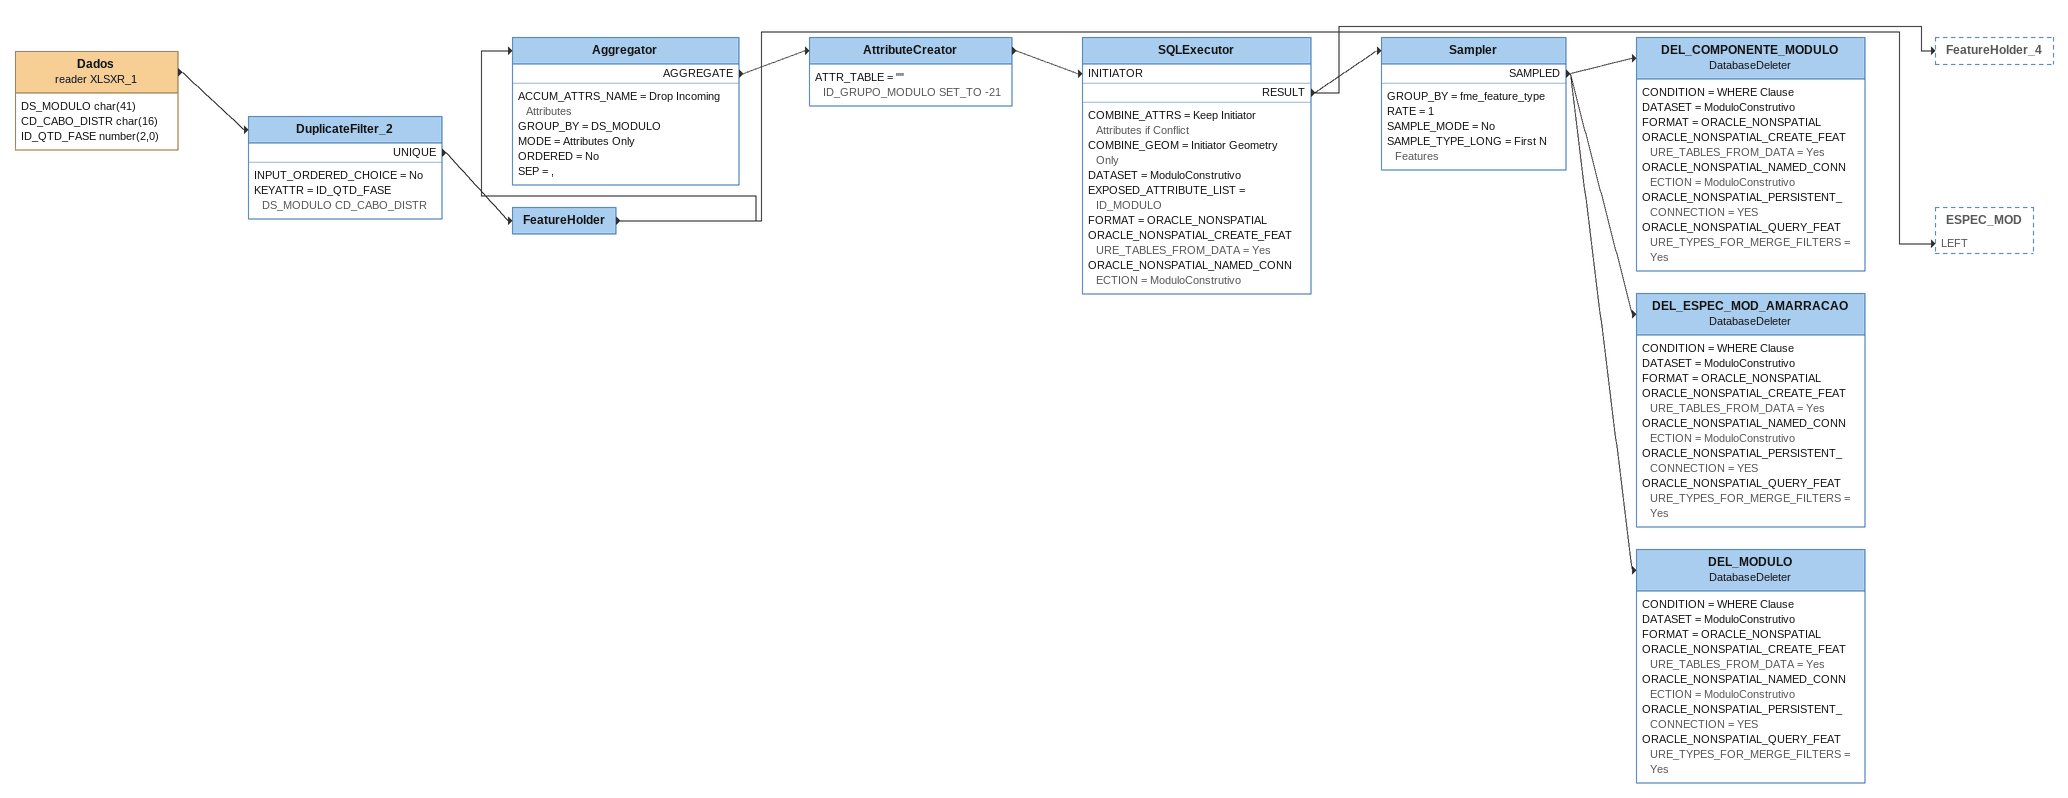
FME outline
Dados (reader XLSXR_1)
    attributes: DS_MODULO char(41), CD_CABO_DISTR char(16), ID_QTD_FASE number(2,0)
    -> DuplicateFilter_2
DuplicateFilter_2
    INPUT_ORDERED_CHOICE = No
    KEYATTR = ID_QTD_FASE DS_MODULO CD_CABO_DISTR
    UNIQUE -> FeatureHolder
FeatureHolder
    -> Aggregator
    -> ESPEC_MOD [LEFT]
Aggregator
    ACCUM_ATTRS_NAME = Drop Incoming Attributes
    GROUP_BY = DS_MODULO
    MODE = Attributes Only
    ORDERED = No
    SEP = ,
    AGGREGATE -> AttributeCreator
AttributeCreator
    ATTR_TABLE = "" ID_GRUPO_MODULO SET_TO -21
    -> SQLExecutor [INITIATOR]
SQLExecutor
    COMBINE_ATTRS = Keep Initiator Attributes if Conflict
    COMBINE_GEOM = Initiator Geometry Only
    DATASET = ModuloConstrutivo
    EXPOSED_ATTRIBUTE_LIST = ID_MODULO
    FORMAT = ORACLE_NONSPATIAL
    ORACLE_NONSPATIAL_CREATE_FEATURE_TABLES_FROM_DATA = Yes
    ORACLE_NONSPATIAL_NAMED_CONNECTION = ModuloConstrutivo
    RESULT -> Sampler
    RESULT -> FeatureHolder_4
Sampler
    GROUP_BY = fme_feature_type
    RATE = 1
    SAMPLE_MODE = No
    SAMPLE_TYPE_LONG = First N Features
    SAMPLED -> DEL_COMPONENTE_MODULO
    SAMPLED -> DEL_ESPEC_MOD_AMARRACAO
    SAMPLED -> DEL_MODULO
DEL_COMPONENTE_MODULO: DatabaseDeleter
    CONDITION = WHERE Clause
    DATASET = ModuloConstrutivo
    FORMAT = ORACLE_NONSPATIAL
    ORACLE_NONSPATIAL_CREATE_FEATURE_TABLES_FROM_DATA = Yes
    ORACLE_NONSPATIAL_NAMED_CONNECTION = ModuloConstrutivo
    ORACLE_NONSPATIAL_PERSISTENT_CONNECTION = YES
    ORACLE_NONSPATIAL_QUERY_FEATURE_TYPES_FOR_MERGE_FILTERS = Yes
DEL_ESPEC_MOD_AMARRACAO: DatabaseDeleter
    CONDITION = WHERE Clause
    DATASET = ModuloConstrutivo
    FORMAT = ORACLE_NONSPATIAL
    ORACLE_NONSPATIAL_CREATE_FEATURE_TABLES_FROM_DATA = Yes
    ORACLE_NONSPATIAL_NAMED_CONNECTION = ModuloConstrutivo
    ORACLE_NONSPATIAL_PERSISTENT_CONNECTION = YES
    ORACLE_NONSPATIAL_QUERY_FEATURE_TYPES_FOR_MERGE_FILTERS = Yes
DEL_MODULO: DatabaseDeleter
    CONDITION = WHERE Clause
    DATASET = ModuloConstrutivo
    FORMAT = ORACLE_NONSPATIAL
    ORACLE_NONSPATIAL_CREATE_FEATURE_TABLES_FROM_DATA = Yes
    ORACLE_NONSPATIAL_NAMED_CONNECTION = ModuloConstrutivo
    ORACLE_NONSPATIAL_PERSISTENT_CONNECTION = YES
    ORACLE_NONSPATIAL_QUERY_FEATURE_TYPES_FOR_MERGE_FILTERS = Yes
